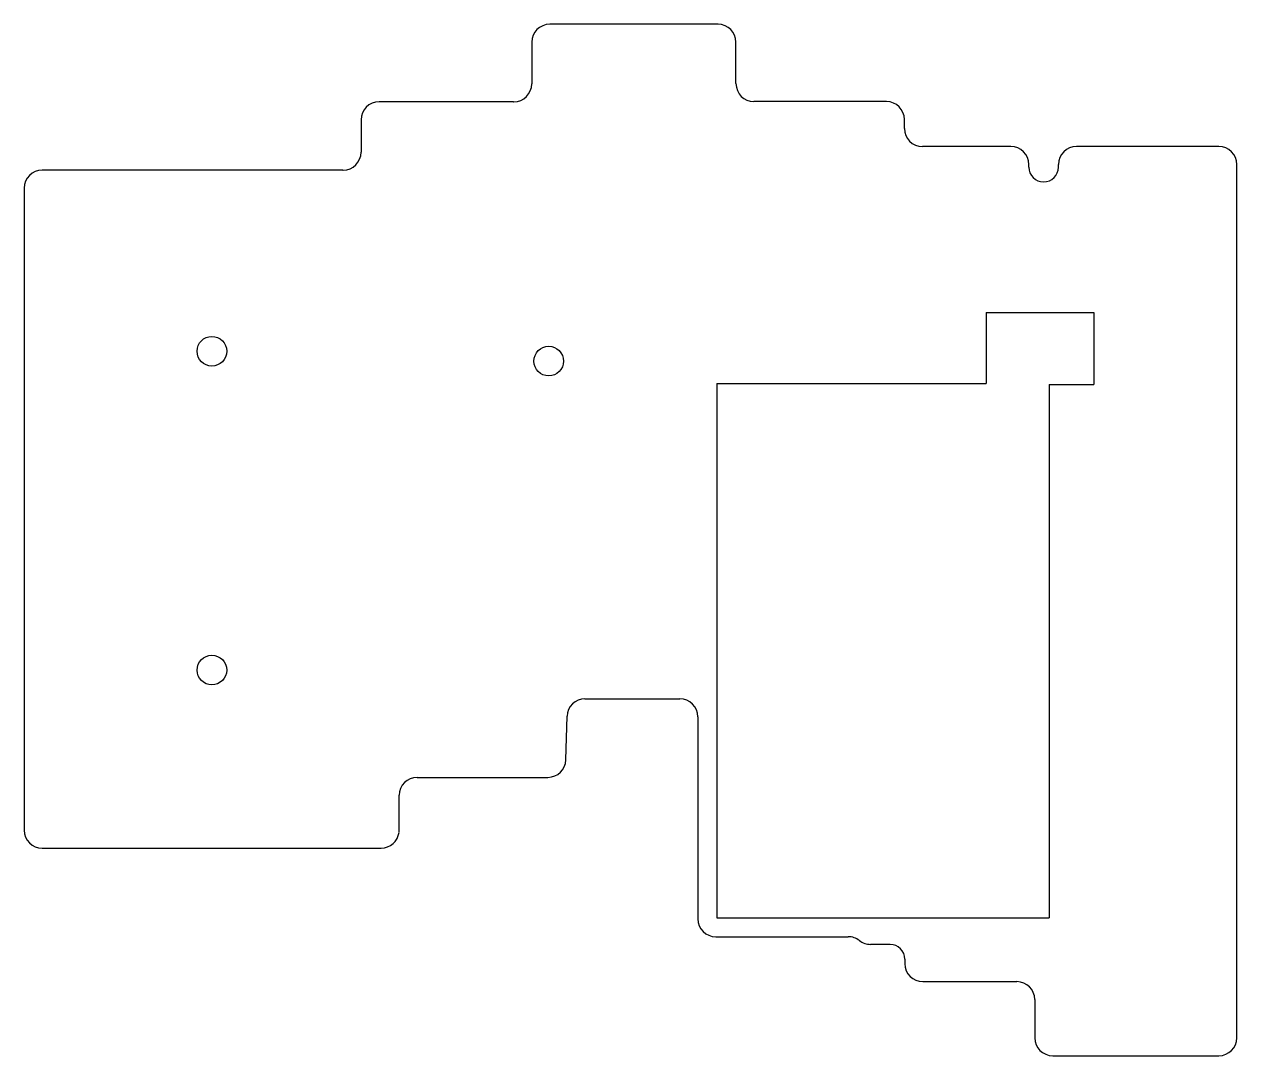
# Model space of a CAD drawing. Extents: x -67 to 68, y -57 to 57.
import ezdxf

# ---------------------------------------------------------------- set-up
doc = ezdxf.new("R2010")
doc.units = 0
doc.layers.add('VISIBLE', color=7, linetype='CONTINUOUS')

msp = doc.modelspace()

# ---------------------------------------------------------------- linework, layer by layer
at = {"layer": 'VISIBLE'}
for p, q in [((9.75, 57.43), (-8.99, 57.43)), ((-10.99, 55.43), (-10.99, 50.8)), ((11.75, 50.82), (11.75, 55.43)), ((-13, 48.8), (-27.99, 48.8)), ((28.5, 48.82), (13.75, 48.82)), ((-29.99, 46.8), (-29.99, 43.18)), ((30.5, 45.82), (30.5, 46.82)), ((42.35, 43.82), (32.5, 43.82)), ((65.5, 43.82), (49.65, 43.82)), ((-32, 41.18), (-65.49, 41.18)), ((44.35, 41.52), (44.35, 41.82)), ((47.65, 41.52), (47.65, 41.82)), ((67.5, -55.43), (67.5, 41.82)), ((-67.49, 39.18), (-67.49, -32.32)), ((39.6, 25.32), (39.6, 17.42)), ((39.6, 25.32), (51.6, 25.32)), ((51.6, 25.32), (51.6, 17.32)), ((9.6, 17.42), (39.6, 17.42)), ((9.6, 17.42), (9.6, -42.08)), ((46.6, 17.32), (51.6, 17.32)), ((46.6, 17.32), (46.6, -42.08)), ((-5.06, -17.68), (5.5, -17.68)), ((-7.19, -24.49), (-7.06, -19.63)), ((7.51, -19.68), (7.51, -42.18)), ((-23.75, -26.43), (-9.19, -26.43)), ((-25.76, -32.55), (-25.75, -28.43)), ((-65.49, -34.32), (-27.75, -34.32)), ((9.6, -42.08), (46.6, -42.08)), ((9.51, -44.18), (24.25, -44.18)), ((28.9, -45.03), (26.73, -45.03)), ((30.55, -46.68), (30.55, -47.18)), ((32.55, -49.18), (43, -49.18)), ((45.01, -51.18), (45.01, -55.43)), ((47.01, -57.43), (65.5, -57.43))]:
    msp.add_line(p, q, dxfattribs=at)
for centre in [(-46.6, 21.02), (-9.1, 19.92), (-46.6, -14.48)]:
    msp.add_circle(centre, 1.65, dxfattribs=at)
for centre, radius, start, end in [((-8.99, 55.43), 2, 90, 180), ((9.75, 55.43), 2, 0, 90), ((-12.99, 50.8), 2, 270, 0), ((13.75, 50.82), 2, 180, 270), ((-27.99, 46.8), 2, 90, 180), ((-13, 50.8), 2, 270, 270.4051), ((28.5, 46.82), 2, 0, 90), ((32.5, 45.82), 2, 180, 270), ((42.35, 41.82), 2, 0, 90), ((49.65, 41.82), 2, 90, 180), ((65.5, 41.82), 2, 0, 90), ((-31.99, 43.18), 2, 270, 0), ((-65.49, 39.18), 2, 90, 180), ((-32, 43.18), 2, 270, 270.4051), ((46, 41.52), 1.65, 180, 0), ((-5.06, -19.68), 2, 89.9998, 178.3635), ((5.5, -19.68), 2, 89.5948, 90), ((5.51, -19.68), 2, 0, 90), ((-9.19, -24.43), 2, 270, 358.3633), ((-23.74, -28.44), 2.01, 90.1967, 179.8033), ((-65.49, -32.32), 2, 180, 270), ((-27.75, -32.32), 2, 270, 353.1822), ((9.51, -42.18), 2, 180, 270), ((24.25, -46.18), 2, 89.5949, 90), ((24.26, -46.18), 2, 51.9525, 90), ((26.73, -43.03), 2, 231.9525, 270), ((28.9, -46.68), 1.65, 0, 90), ((32.55, -47.18), 2, 180, 270), ((43, -51.18), 2, 89.5949, 90), ((43.01, -51.18), 2, 0, 90), ((47.01, -55.43), 2, 180, 270), ((65.5, -55.43), 2, 270, 0)]:
    msp.add_arc(centre, radius, start, end, dxfattribs=at)

doc.saveas('drawing.dxf')
